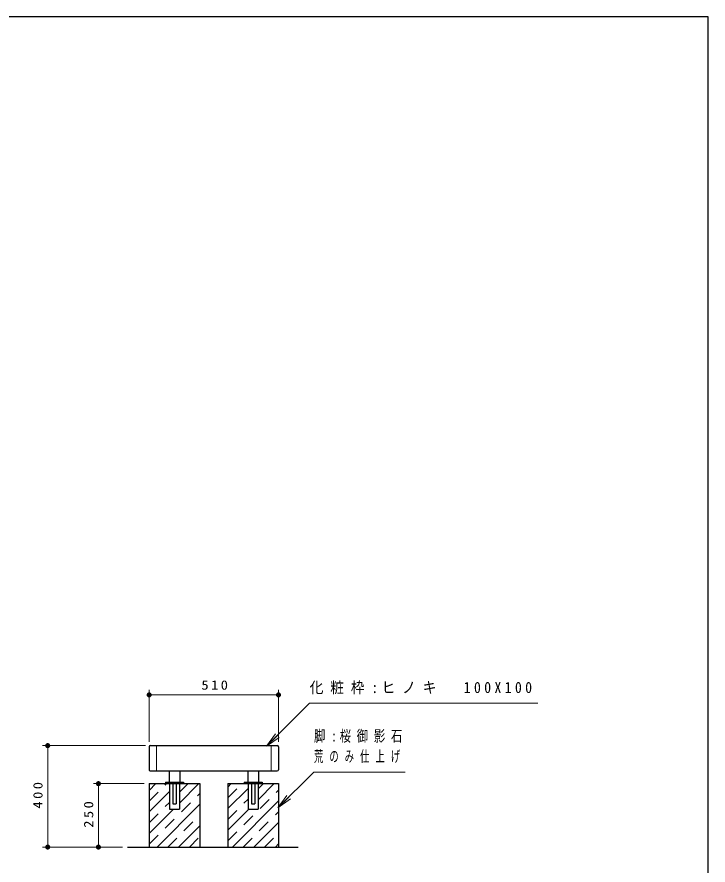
# Model space of a CAD drawing. Units: millimetres on the paper, scale 1:20. Extents: x -365 to 12, y -47 to 257.
# Drawn here: x -136.3 to 0, y 89.8 to 257 of the extents above; entities that cross this region are included whole.
import ezdxf

# ---------------------------------------------------------------- set-up
doc = ezdxf.new("R2010")
doc.units = ezdxf.units.MM
doc.linetypes.add('USER1', pattern=[4.5, 2.5, -2])
doc.layers.add('LY_1', color=3, linetype='Continuous', lineweight=25)
doc.layers.add('LY_2', color=7, linetype='Continuous', lineweight=13)
doc.styles.add('ＭＳ ゴシック', font='')
doc.styles.get('ＭＳ ゴシック').set_extended_font_data('MS Gothic')

# ---------------------------------------------------------------- blocks, each defined once
blk = doc.blocks.new('filled_dot')
at = {"color": 0, "linetype": 'Continuous', "lineweight": -2, "const_width": 1.25}
blk.add_lwpolyline([(-0.625, 0, 1), (0.625, 0, 1)], format="xyb", close=True, dxfattribs=at)

msp = doc.modelspace()

# ---------------------------------------------------------------- linework, layer by layer
at = {"layer": 'LY_1', "color": 7, "lineweight": 13}
for p, q in [((-110.186, 114.084), (-110.186, 124.334)), ((-84.686, 114.084), (-84.686, 124.334)), ((-110.186, 123.334), (-84.686, 123.334)), ((-87.034, 113.199), (-85.266, 115.674)), ((-87.034, 113.199), (-84.913, 115.32)), ((-84.559, 114.967), (-87.034, 113.199)), ((-110.936, 113.334), (-131.186, 113.334)), ((-130.186, 93.334), (-130.186, 113.334)), ((-108.721, 113.334), (-108.721, 108.334)), ((-86.15, 113.334), (-86.15, 108.334)), ((-111.186, 105.834), (-121.186, 105.834)), ((-120.186, 93.334), (-120.186, 105.834)), ((-84.787, 101.049), (-83.019, 103.524)), ((-84.787, 101.049), (-82.665, 103.17)), ((-82.312, 102.817), (-84.787, 101.049)), ((-115.475, 93.334), (-131.186, 93.334)), ((-115.475, 93.334), (-121.186, 93.334))]:
    msp.add_line(p, q, dxfattribs=at)
at = {"layer": 'LY_1'}
for p, q in [((-110.186, 113.084), (-110.186, 108.584)), ((-109.936, 113.334), (-84.936, 113.334)), ((-84.686, 113.084), (-84.686, 108.584)), ((-109.936, 108.334), (-84.936, 108.334)), ((-106.253, 108.334), (-106.253, 106.134)), ((-104.118, 108.334), (-104.118, 106.134)), ((-90.753, 108.334), (-90.753, 106.134)), ((-88.618, 108.334), (-88.618, 106.134)), ((-110.186, 104.504), (-108.856, 105.834)), ((-110.186, 105.834), (-110.186, 93.334)), ((-110.186, 105.834), (-100.186, 105.834)), ((-106.936, 106.134), (-103.436, 106.134)), ((-106.936, 106.134), (-106.936, 105.834)), ((-106.186, 105.834), (-106.186, 100.834)), ((-105.511, 105.834), (-105.511, 101.834)), ((-104.861, 105.834), (-104.861, 101.834)), ((-104.186, 104.14), (-102.492, 105.834)), ((-104.186, 102.019), (-100.371, 105.834)), ((-104.186, 105.834), (-104.186, 100.834)), ((-103.436, 106.134), (-103.436, 105.834)), ((-100.186, 105.834), (-100.186, 93.334)), ((-94.686, 105.155), (-94.007, 105.834)), ((-94.686, 105.834), (-84.686, 105.834)), ((-94.686, 105.834), (-94.686, 93.334)), ((-91.436, 106.134), (-87.936, 106.134)), ((-91.436, 106.134), (-91.436, 105.834)), ((-90.686, 105.834), (-90.686, 100.834)), ((-90.011, 105.834), (-90.011, 101.834)), ((-89.361, 105.834), (-89.361, 101.834)), ((-88.686, 104.791), (-87.643, 105.834)), ((-88.686, 102.67), (-85.521, 105.834)), ((-88.686, 105.834), (-88.686, 100.834)), ((-87.936, 106.134), (-87.936, 105.834)), ((-84.686, 105.834), (-84.686, 93.334)), ((-110.186, 100.262), (-106.186, 104.262)), ((-94.686, 100.912), (-90.686, 104.912)), ((-93.779, 93.334), (-84.686, 102.427)), ((-110.186, 96.019), (-105.371, 100.834)), ((-108.628, 93.334), (-100.186, 101.776)), ((-106.186, 100.834), (-104.186, 100.834)), ((-105.511, 101.834), (-104.861, 101.834)), ((-94.686, 96.67), (-90.521, 100.834)), ((-90.686, 100.834), (-88.686, 100.834)), ((-90.011, 101.834), (-89.361, 101.834)), ((-104.385, 93.334), (-100.186, 97.534)), ((-89.536, 93.334), (-84.686, 98.184)), ((-85.293, 93.334), (-84.686, 93.942)), ((-114.475, 93.334), (-80.783, 93.334)), ((-94.686, 93.334), (-84.686, 93.334))]:
    msp.add_line(p, q, dxfattribs=at)
at = {"layer": 'LY_1', "linetype": 'USER1'}
for p, q in [((-110.186, 102.383), (-106.735, 105.834)), ((-94.686, 103.034), (-91.885, 105.834)), ((-110.186, 93.898), (-100.186, 103.898)), ((-94.686, 94.548), (-84.686, 104.548)), ((-110.186, 98.14), (-106.186, 102.14)), ((-94.686, 98.791), (-90.686, 102.791)), ((-106.507, 93.334), (-100.186, 99.655)), ((-91.657, 93.334), (-84.686, 100.306)), ((-102.264, 93.334), (-100.186, 95.412)), ((-87.415, 93.334), (-84.686, 96.063))]:
    msp.add_line(p, q, dxfattribs=at)
at = {"layer": 'LY_1', "color": 7, "lineweight": 13}
for points in [[(-87.034, 113.199), (-78.549, 121.684), (-33.529, 121.684)], [(-84.787, 101.049), (-77.716, 108.12), (-59.691, 108.12)]]:
    msp.add_lwpolyline(points, dxfattribs=at)
at = {"layer": 'LY_1'}
for centre, start, end in [((-109.936, 113.084), 89.99998, 179.99996), ((-84.936, 113.084), 0, 89.99998), ((-109.936, 108.584), 179.99998, 270.00002), ((-84.936, 108.584), 270.00002, 0)]:
    msp.add_arc(centre, 0.25, start, end, dxfattribs=at)
at = {"layer": 'LY_2', "color": 20, "lineweight": 25}
for p, q in [((0, 257), (-365, 257)), ((0, 0), (0, 257))]:
    msp.add_line(p, q, dxfattribs=at)

# ---------------------------------------------------------------- block references
at = {"layer": 'LY_1', "color": 7, "lineweight": 13, "xscale": 0.4, "yscale": 0.4}
msp.add_blockref('filled_dot', (-110.186, 123.334), dxfattribs=at)
for p, rotation in [((-84.686, 123.334), 180), ((-130.186, 113.334), 270), ((-120.186, 105.834), 270), ((-130.186, 93.334), 90), ((-120.186, 93.334), 90)]:
    msp.add_blockref('filled_dot', p, dxfattribs=dict(at, rotation=rotation))

# ---------------------------------------------------------------- texts
at = {"layer": 'LY_1', "color": 7, "style": 'ＭＳ ゴシック'}
for s, insert, char_height, attachment_point in [('\\T1.33;\\W1.15;510', (-97.036, 124.334), 1.833, 8), ('\\T1.5;\\W0.9;化粧枠:ヒノキ\u3000100X100', (-78.529, 124.684), 2.199, 4), ('\\T1.5;\\W0.75;脚:桜御影石', (-77.691, 115.12), 2.199, 4), ('\\T1.64;\\W0.6;荒のみ仕上げ', (-77.691, 111.12), 2.199, 4)]:
    msp.add_mtext(s, dxfattribs=dict(at, insert=insert, char_height=char_height, attachment_point=attachment_point))
at = {"layer": 'LY_1', "color": 7, "char_height": 1.833, "attachment_point": 8, "rotation": 90, "style": 'ＭＳ ゴシック'}
for s, insert in [('\\T1.33;\\W1.15;400', (-131.186, 103.775)), ('\\T1.33;\\W1.15;250', (-121.186, 99.999))]:
    msp.add_mtext(s, dxfattribs=dict(at, insert=insert))

doc.saveas('drawing.dxf')
